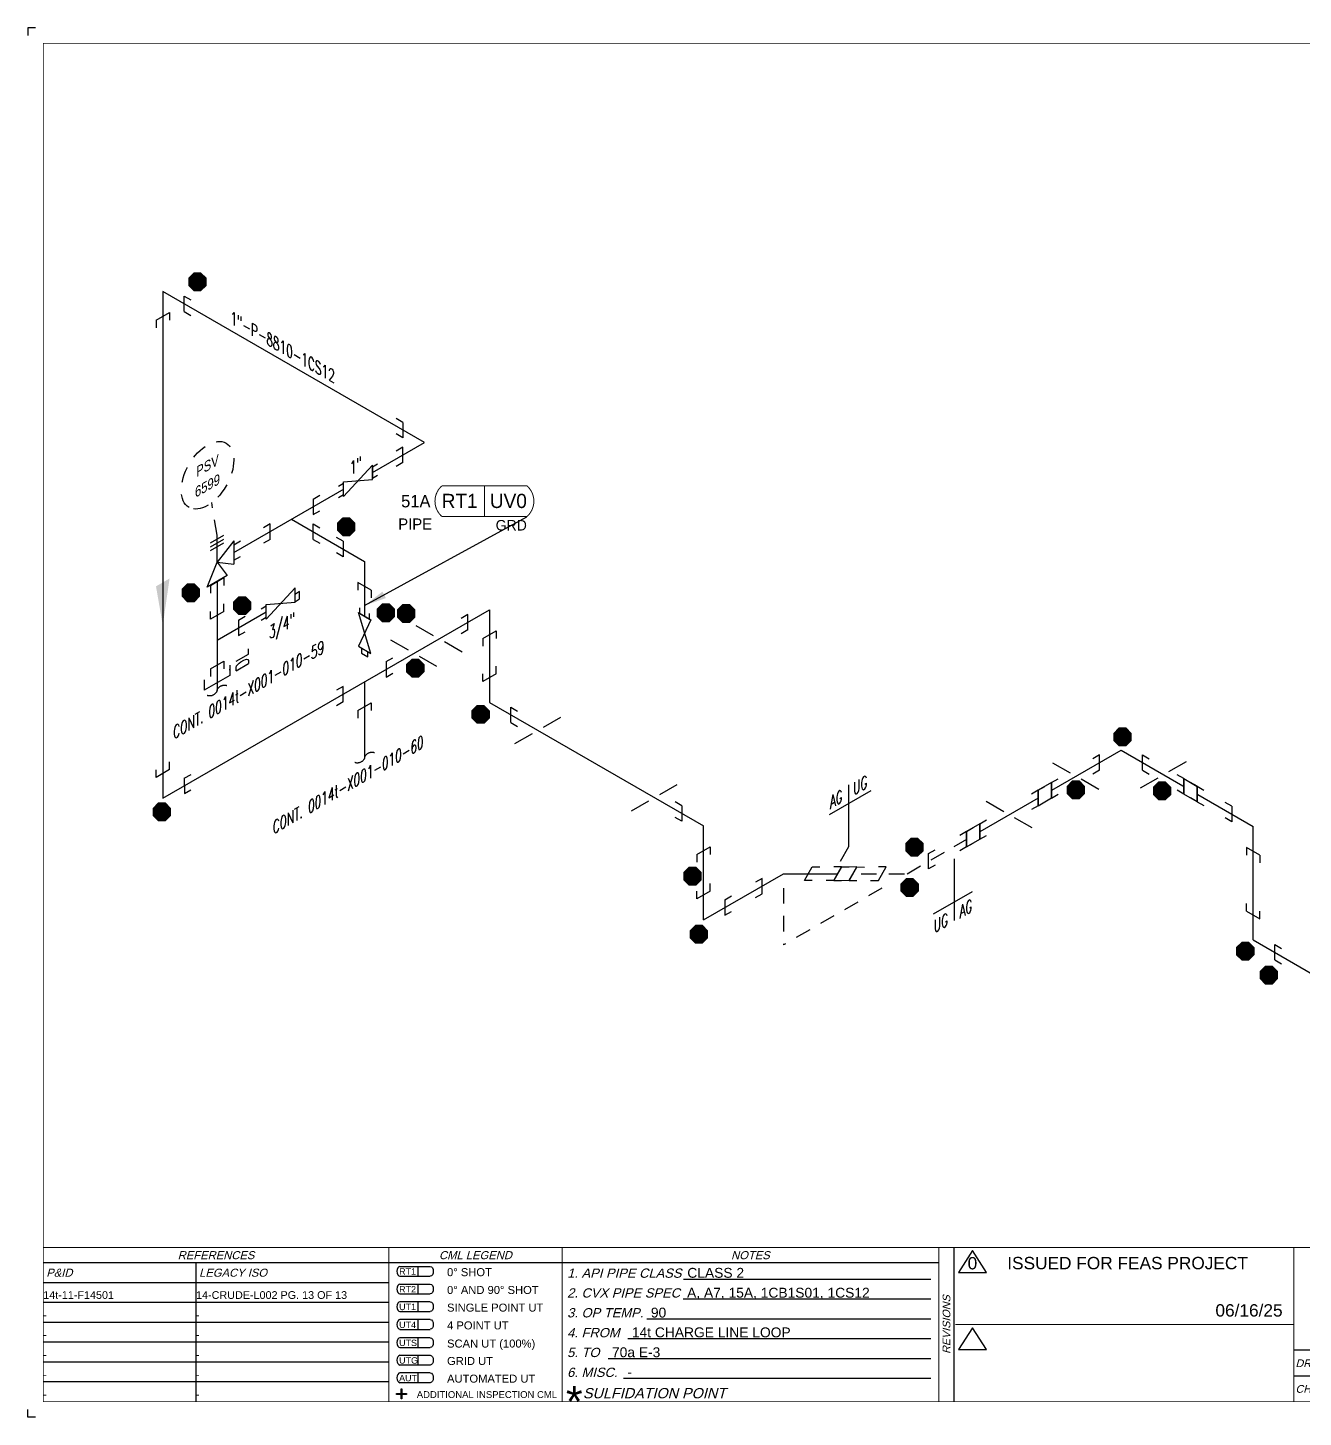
# Model space of a CAD drawing. Header units: inches. Extents: x 0.1 to 17.4, y 0.1 to 11.4.
# Drawn here: x 0.12 to 10.45, y 0.12 to 11.37 of the extents above; entities that cross this region are included whole.
import ezdxf
from ezdxf.enums import TextEntityAlignment as Align

# ---------------------------------------------------------------- set-up
doc = ezdxf.new("R2010")
doc.units = ezdxf.units.IN
doc.header["$MEASUREMENT"] = 0
doc.linetypes.add('HIDDEN2', pattern=[0.1875, 0.125, -0.0625])
for name, color, linetype in [('BORDER', 3, 'Continuous'), ('BORDERTEXT', 7, 'Continuous'), ('Continuation', 7, 'Continuous'), ('DL', 20, 'Continuous'), ('FITTINGS', 4, 'Continuous'), ('FLOW', 1, 'Continuous'), ('PART_PCML', 7, 'Continuous'), ('PART_SelectedCML_RT', 132, 'Continuous'), ('PIPE-ANNO', 150, 'HIDDEN2'), ('TEXT', 7, 'Continuous'), ('UNAS.PIPE', 251, 'Continuous')]:
    doc.layers.add(name, color=color, linetype=linetype)
doc.layers.add('PIPE', color=7, linetype='Continuous', lineweight=30)
doc.styles.add('CMLPAS', font='')
doc.styles.add('FEASStandard', font='arial.ttf')
doc.styles.add('ISO30', font='simplex.shx', dxfattribs={"width": 0.85, "oblique": 30, "height": 0.075})
doc.styles.add('PART_Standard', font='romans', dxfattribs={"width": 0.8, "height": 0.09})
doc.styles.add('Richmond', font='arial.ttf')
doc.styles.add('SIMPLEX', font='ROMANS')
doc.styles.get("Standard").update_dxf_attribs({"font": 'arial.ttf'})
doc.styles.get('CMLPAS').set_extended_font_data('Cordia New')
doc.dimstyles.new('Richmond', dxfattribs={"dimtxt": 0.18, "dimasz": 0.18, "dimexe": 0.18, "dimexo": 0.0625, "dimgap": 0.09, "dimtad": 0, "dimtih": 1, "dimtoh": 1, "dimdec": 4, "dimzin": 0, "dimdsep": 46, "dimtxsty": 'Richmond', "dimcen": 0.09, "dimadec": 0, "dimazin": 0, "dimtfac": 1, "dimtdec": 4, "dimtofl": 0, "dimtmove": 0, "dimatfit": 3, "dimfxl": 1, "dimtolj": 1, "dimtzin": 0, "dimarcsym": 0})
doc.dimstyles.get("Standard").update_dxf_attribs({"dimtxt": 0.18, "dimasz": 0.18, "dimexe": 0.18, "dimexo": 0.0625, "dimgap": 0.09, "dimtad": 0, "dimtih": 1, "dimtoh": 1, "dimdec": 4, "dimzin": 0, "dimdsep": 46, "dimtxsty": 'Standard', "dimcen": 0.09, "dimadec": 0, "dimazin": 0, "dimtfac": 1, "dimtdec": 4, "dimtofl": 0, "dimtmove": 0, "dimatfit": 3, "dimfxl": 1, "dimtolj": 1, "dimtzin": 0, "dimarcsym": 0})

# ---------------------------------------------------------------- blocks, each defined once
blk = doc.blocks.new('Border')
h = blk.add_hatch(color=256)
h.dxf.hatch_style = 1
h.paths.add_polyline_path([(3.147, 0.317), (3.11, 0.317), (3.11, 0.31), (3.147, 0.31), (3.147, 0.273), (3.154, 0.273), (3.154, 0.31), (3.191, 0.31), (3.191, 0.317), (3.154, 0.317), (3.154, 0.354), (3.147, 0.354)])
blk.add_line((5.432, 1.244), (7.435, 1.244))
for points in [[(5.43, 1.083), (7.435, 1.083)], [(5.136, 0.922), (7.435, 0.922)], [(4.982, 0.762), (7.435, 0.762)], [(4.822, 0.601), (7.435, 0.601)], [(3.147, 0.317), (3.147, 0.354), (3.154, 0.354), (3.154, 0.317)], [(4.947, 0.44), (7.435, 0.44)], [(3.147, 0.31), (3.11, 0.31), (3.11, 0.317), (3.147, 0.317)], [(3.154, 0.31), (3.154, 0.273), (3.147, 0.273), (3.147, 0.31)], [(3.154, 0.317), (3.191, 0.317), (3.191, 0.31), (3.154, 0.31)]]:
    blk.add_lwpolyline(points)
at = {"layer": 'BORDER'}
for p, q in [((7.625, 0.25), (7.625, 1.5)), ((7.5, 1.375), (0.25, 1.375)), ((1.487, 0.25), (1.487, 1.375)), ((1.487, 1.214), (0.25, 1.214)), ((3.048, 1.214), (1.487, 1.214)), ((1.487, 1.054), (0.25, 1.054)), ((3.048, 1.054), (1.487, 1.054)), ((1.487, 0.893), (0.25, 0.893)), ((3.048, 0.893), (1.487, 0.893)), ((1.487, 0.732), (0.25, 0.732)), ((3.048, 0.732), (1.487, 0.732)), ((1.487, 0.571), (0.25, 0.571)), ((3.048, 0.571), (1.487, 0.571)), ((12.25, 0.667), (10.375, 0.667)), ((12.25, 0.458), (10.375, 0.458)), ((1.487, 0.411), (0.25, 0.411)), ((3.048, 0.411), (1.487, 0.411))]:
    blk.add_line(p, q, dxfattribs=at)
at = {"layer": 'BORDER', "const_width": 0.005}
blk.add_lwpolyline([(0.25, 0.25), (17.25, 0.25), (17.25, 11.25), (0.25, 11.25)], close=True, dxfattribs=at)
at = {"layer": 'BORDER', "const_width": 0.00833}
for points in [[(17.25, 1.5), (0.25, 1.5)], [(3.048, 0.25), (3.048, 1.5)], [(4.45, 0.25), (4.45, 1.5)], [(7.5, 0.25), (7.5, 1.5)], [(10.375, 0.25), (10.375, 1.5)], [(7.634, 0.875), (10.375, 0.875)]]:
    blk.add_lwpolyline(points, dxfattribs=at)
at = {"layer": 'BORDERTEXT', "color": 7, "linetype": 'Continuous'}
for p, q in [((3.137, 1.346), (3.383, 1.346)), ((3.137, 1.267), (3.383, 1.267)), ((3.137, 1.202), (3.383, 1.202)), ((3.137, 1.123), (3.383, 1.123))]:
    blk.add_line(p, q, dxfattribs=at)
at = {"layer": 'BORDERTEXT'}
for p, q in [((3.283, 1.346), (3.283, 1.267)), ((3.283, 1.202), (3.283, 1.123)), ((3.283, 1.059), (3.283, 0.98)), ((3.283, 1.059), (3.283, 0.98)), ((3.283, 0.915), (3.283, 0.836)), ((3.283, 0.915), (3.283, 0.836)), ((3.283, 0.768), (3.283, 0.689)), ((3.283, 0.768), (3.283, 0.689)), ((3.283, 0.626), (3.283, 0.548)), ((3.283, 0.626), (3.283, 0.548)), ((3.283, 0.483), (3.283, 0.405)), ((3.283, 0.483), (3.283, 0.405))]:
    blk.add_line(p, q, dxfattribs=at)
at = {"layer": 'BORDERTEXT', "color": 7}
for p, q in [((3.383, 1.059), (3.137, 1.059)), ((3.137, 0.98), (3.383, 0.98)), ((3.383, 0.915), (3.137, 0.915)), ((3.137, 0.836), (3.383, 0.836)), ((3.383, 0.768), (3.137, 0.768)), ((3.137, 0.689), (3.383, 0.689)), ((3.383, 0.626), (3.137, 0.626)), ((3.137, 0.548), (3.383, 0.548)), ((3.383, 0.483), (3.137, 0.483)), ((3.137, 0.405), (3.383, 0.405))]:
    blk.add_line(p, q, dxfattribs=at)
at = {"layer": 'BORDERTEXT'}
for centre in [(3.137, 1.307), (3.137, 1.163), (3.137, 1.02), (3.137, 0.876), (3.137, 0.729), (3.137, 0.587), (3.137, 0.444)]:
    blk.add_ellipse(centre, major_axis=(0, -0.0394), ratio=0.624439, start_param=3.141593, end_param=6.283185, dxfattribs=at)
at = {"layer": 'BORDERTEXT', "extrusion": (0, 0, -1)}
for centre in [(3.383, 1.307), (3.383, 1.163), (3.383, 1.02), (3.383, 0.876), (3.383, 0.729), (3.383, 0.587), (3.383, 0.444)]:
    blk.add_ellipse(centre, major_axis=(0, -0.0394), ratio=0.624439, start_param=3.141593, end_param=6.283185, dxfattribs=at)
at = {"layer": 'BORDERTEXT', "style": 'FEASStandard', "oblique": 15}
for s, p in [('REFERENCES', (1.649, 1.437)), ('CML LEGEND', (3.749, 1.437)), ('NOTES', (5.975, 1.437))]:
    blk.add_text(s, height=0.065, dxfattribs=at).set_placement(p, align=Align.MIDDLE)
for s, height, p in [('P&ID', 0.065, (0.275, 1.295)), ('LEGACY ISO', 0.065, (1.512, 1.295)), ('DR. BY:', 0.0625, (10.387, 0.562)), ('CHK. BY:', 0.0625, (10.387, 0.354))]:
    blk.add_text(s, height=height, dxfattribs=at).set_placement(p, align=Align.MIDDLE_LEFT)
at = {"layer": 'BORDERTEXT', "style": 'FEASStandard'}
for s, height, p in [('RT1', 0.0518, (3.131, 1.279)), ('0%%D SHOT', 0.0648, (3.519, 1.267)), ('RT2', 0.0518, (3.131, 1.135)), ('0%%D AND 90%%D SHOT', 0.0648, (3.519, 1.123)), ('UT1', 0.0518, (3.131, 0.992)), ('SINGLE POINT UT', 0.0648, (3.519, 0.98)), ('4 POINT UT', 0.0648, (3.519, 0.836)), ('UT4', 0.0518, (3.131, 0.847)), ('UTS', 0.0518, (3.131, 0.701)), ('SCAN UT (100%%%)', 0.0648, (3.519, 0.689)), ('UTG', 0.0518, (3.131, 0.559)), ('GRID UT', 0.0648, (3.519, 0.548)), ('AUT', 0.0518, (3.131, 0.416)), ('AUTOMATED UT', 0.0648, (3.519, 0.405)), ('ADDITIONAL INSPECTION CML', 0.055, (3.274, 0.281))]:
    blk.add_text(s, height=height, dxfattribs=at).set_placement(p)
at = {"layer": 'BORDERTEXT', "style": 'FEASStandard', "oblique": 15}
for s, height, p in [('1. API PIPE CLASS', 0.075, (4.491, 1.254)), ('2. CVX PIPE SPEC', 0.075, (4.491, 1.094)), ('3. OP TEMP.', 0.075, (4.491, 0.933)), ('4. FROM ', 0.075, (4.491, 0.772)), ('5. TO ', 0.075, (4.491, 0.612)), ('6. MISC. ', 0.075, (4.491, 0.451)), ('SULFIDATION POINT', 0.08333, (4.619, 0.278))]:
    blk.add_text(s, height=height, dxfattribs=at).set_placement(p)
blk.add_text('REVISIONS', height=0.0625, rotation=90, dxfattribs=at).set_placement((7.562, 0.875), align=Align.MIDDLE)
at = {"layer": 'BORDERTEXT', "insert": (4.481, 0.378), "char_height": 0.25, "attachment_point": 1, "style": 'FEASStandard'}
blk.add_mtext('*', dxfattribs=at)
blk = doc.blocks.new('BORDER TEXT')
at = {"layer": 'BORDERTEXT'}
for tag, p, height, style in [('API_PIPE_CLASS', (5.464, 1.254), 0.08, 'Richmond'), ('MATERIAL1', (12.263, 1.211), 0.08, 'Richmond'), ('P&ID_#1', (0.25, 1.083), 0.0625, 'FEASStandard'), ('LINE_#1', (1.487, 1.083), 0.0625, 'FEASStandard'), ('CVX_PIPE_SPEC', (5.462, 1.093), 0.08, 'Richmond'), ('OP_TEMP', (5.169, 0.932), 0.08, 'Richmond'), ('MATERIAL2', (12.263, 1.04), 0.08, 'Richmond'), ('P&ID_#2', (0.25, 0.922), 0.0625, 'FEASStandard'), ('LINE_#2', (1.487, 0.922), 0.0625, 'FEASStandard'), ('MATERIAL3', (12.263, 0.868), 0.08, 'Richmond'), ('P&ID_#3', (0.25, 0.762), 0.0625, 'FEASStandard'), ('LINE_#3', (1.487, 0.762), 0.0625, 'FEASStandard'), ('FROM', (5.015, 0.772), 0.08, 'Richmond'), ('TO', (4.854, 0.611), 0.08, 'Richmond'), ('MATERIAL4', (12.263, 0.696), 0.08, 'Richmond'), ('P&ID_#4', (0.25, 0.601), 0.0625, 'FEASStandard'), ('LINE_#4', (1.487, 0.601), 0.0625, 'FEASStandard'), ('MATERIAL5', (12.263, 0.525), 0.08, 'Richmond'), ('P&ID_#5', (0.25, 0.44), 0.0625, 'FEASStandard'), ('LINE_#5', (1.487, 0.44), 0.0625, 'FEASStandard'), ('MISC', (4.979, 0.451), 0.08, 'Richmond'), ('INSULATION', (12.928, 0.414), 0.0625, 'FEASStandard'), ('P&ID_#6', (0.25, 0.28), 0.0625, 'FEASStandard'), ('LINE_#6', (1.487, 0.28), 0.0625, 'FEASStandard'), ('PWHT', (12.928, 0.281), 0.0625, 'FEASStandard')]:
    blk.add_attdef(tag, p, '', height=height, dxfattribs=dict(at, style=style))
at = {"layer": 'BORDERTEXT', "style": 'FEASStandard'}
for tag, p in [('DR.BY', (11.075, 0.562)), ('DR.BY_DATE', (11.95, 0.562)), ('CHK_BY', (11.075, 0.354)), ('CHK._BY_DATE', (11.95, 0.354))]:
    blk.add_attdef(tag, text='', height=0.1, dxfattribs=at).set_placement(p, align=Align.MIDDLE_CENTER)
at = {"layer": 'BORDERTEXT', "style": 'PART_Standard', "width": 0.8}
for tag, p in [('PLANT_NUMBER', (13.938, 0.384)), ('SYSTEM_NUMBER', (14.812, 0.384)), ('CIRCUIT_NUMBER', (15.688, 0.384)), ('SHEET_NUMBER', (16.5, 0.384)), ('REVISION', (17.062, 0.384))]:
    blk.add_attdef(tag, text='', height=0.15, dxfattribs=at).set_placement(p, align=Align.MIDDLE_CENTER)
blk = doc.blocks.new('*U93')
at = {"layer": 'FITTINGS', "linetype": 'ByBlock', "lineweight": -2}
for p, q in [((0.174, 0.163), (0.228, 0.194)), ((0.174, 0.038), (0.174, 0.163)), ((-0.232, -0.054), (-0.17, 0.054)), ((-0.17, 0.054), (-0.232, 0.054)), ((0.228, 0.069), (0.174, 0.038)), ((-0.295, -0.054), (-0.232, -0.054))]:
    blk.add_line(p, q, dxfattribs=at)
blk = doc.blocks.new('Socket_30')
at = {"color": 0, "linetype": 'ByBlock', "lineweight": -2}
for p, q in [((0, 0.0313), (0.0271, 0.0469)), ((0, 0.0313), (0, -0.0313)), ((0, -0.0313), (0.0271, -0.0156))]:
    blk.add_line(p, q, dxfattribs=at)
blk = doc.blocks.new('2_COUPLING_SOCKET_PIPE_30')
at = {"color": 0, "linetype": 'ByBlock', "lineweight": -2}
blk.add_wipeout([(-0.054, 0.031), (-0.054, -0.094), (0.054, -0.031), (0.054, 0.094)], dxfattribs=at)
for p, q in [((0.054, 0.094), (-0.054, 0.031)), ((-0.054, 0.031), (-0.054, -0.094)), ((0.054, -0.031), (0.054, 0.094)), ((-0.054, -0.094), (0.054, -0.031))]:
    blk.add_line(p, q, dxfattribs=at)
at = {"color": 0, "linetype": 'ByBlock', "lineweight": -2, "zscale": 2}
for p, xscale, yscale in [((0.054, 0.031), 2, 2), ((-0.054, -0.031), -2, -2), ((-0.054, -0.031), 2, 2)]:
    blk.add_blockref('Socket_30', p, dxfattribs=dict(at, xscale=xscale, yscale=yscale))
blk = doc.blocks.new('4_SUPPORT_I-BEAM_30')
at = {"color": 0, "linetype": 'ByBlock', "lineweight": -2}
for p, q in [((-0.044, 0.025), (-0.186, 0.107)), ((0.186, -0.107), (0.044, -0.025))]:
    blk.add_line(p, q, dxfattribs=at)
blk = doc.blocks.new('*U101')
at = {"layer": 'PIPE-ANNO', "linetype": 'Continuous'}
for p, q in [((0, 0.1), (0, 0.6)), ((-0.158, 0.359), (0.18, 0.554))]:
    blk.add_line(p, q, dxfattribs=at)
at = {"layer": 'TEXT', "style": 'PART_Standard', "oblique": 30, "width": 0.8}
blk.add_attdef('SPEC_1_30/30', (-0.155, 0.403), '', height=0.09, rotation=30, dxfattribs=at)
blk.add_attdef('SPEC_2_30/30', text='', height=0.09, rotation=30, dxfattribs=at).set_placement((0.15, 0.579), align=Align.RIGHT)
blk = doc.blocks.new('1_BREAK-PIPE_PIPE_00')
at = {"color": 0, "linetype": 'ByBlock', "lineweight": -2}
for centre, major_axis in [((0.03, -0.092), (0, 0.101)), ((-0.03, 0.092), (0, -0.101))]:
    blk.add_ellipse(centre, major_axis=major_axis, ratio=0.711978, start_param=0.427466, end_param=3.141593, dxfattribs=at)
blk = doc.blocks.new('1_Tilde_30')
at = {"layer": 'PIPE-ANNO', "xscale": -0.5000000000000001, "yscale": 0.5000000000000001, "zscale": 0.5000000000000001, "rotation": 114.4010914305396}
blk.add_blockref('1_BREAK-PIPE_PIPE_00', (0, 0), dxfattribs=at)
blk = doc.blocks.new('2_ELBOW_SOCKET_330')
at = {"color": 0, "linetype": 'ByBlock', "lineweight": -2}
for p, q in [((0.174, -0.163), (0.174, -0.038)), ((0.174, -0.038), (0.228, -0.069)), ((0.054, -0.232), (-0.054, -0.17)), ((-0.054, -0.17), (-0.054, -0.232)), ((0.174, -0.163), (0.228, -0.194)), ((0.054, -0.232), (0.054, -0.295))]:
    blk.add_line(p, q, dxfattribs=at)
blk = doc.blocks.new('2_SOCKET_SINGLE_30')
at = {"color": 0, "linetype": 'ByBlock', "lineweight": -2}
for p, q in [((0, 0.063), (0.054, 0.094)), ((0, 0.063), (0, -0.063)), ((0, -0.063), (0.054, -0.031))]:
    blk.add_line(p, q, dxfattribs=at)
blk = doc.blocks.new('*U81')
blk.add_wipeout([(-0.051, -0.107), (0.051, -0.166), (0, 0), (0.051, 0.107), (-0.051, 0.166), (0, 0)]).dxf.layer = 'FITTINGS'
at = {"layer": 'FITTINGS'}
blk.add_lwpolyline([(-0.051, -0.107), (0.051, 0.107), (-0.051, 0.166), (0.051, -0.166)], close=True, dxfattribs=at)
at = {"layer": 'FITTINGS', "xscale": 0.7320126629850954, "yscale": 0.7320126629850954, "zscale": 0.7320126629850954, "rotation": 239.9999999999999}
blk.add_blockref('2_SOCKET_SINGLE_30', (0, -0.136), dxfattribs=at)
blk = doc.blocks.new('1_Text_30')
at = {"layer": 'TEXT', "style": 'PART_Standard', "oblique": 30, "width": 0.8}
blk.add_attdef('TEXT', (0, 0), '', height=0.09, rotation=30, dxfattribs=at)
blk = doc.blocks.new('3_VALVE_THREAD_PSV_30')
at = {"color": 0, "linetype": 'ByBlock', "lineweight": -2}
blk.add_wipeout([(-0.081, -0.203), (0, 0), (0.135, 0.172), (0.135, -0.016), (0, 0), (0.081, -0.109)], dxfattribs=at)
for p, q in [((-0.054, 0.156), (0.054, 0.219)), ((-0.054, 0.125), (0.054, 0.187)), ((-0.054, 0.094), (0.054, 0.156)), ((0, 0), (0, 0.219)), ((0.135, 0.172), (0, 0)), ((0.135, 0.172), (0.135, -0.016)), ((-0.081, -0.203), (0, 0)), ((0, 0), (0.135, -0.016)), ((0, 0), (0.081, -0.109)), ((0.081, -0.109), (-0.081, -0.203))]:
    blk.add_line(p, q, dxfattribs=at)
blk = doc.blocks.new('1_ID-BUBBLE_INSTRUMENT_30')
at = {"color": 0, "linetype": 'ByBlock', "lineweight": -2}
blk.add_ellipse((0, 0), major_axis=(-0.15, -0.26), ratio=0.57735, dxfattribs=at)
at = {"color": 0, "linetype": 'ByBlock', "lineweight": -2, "oblique": 30}
for tag, p in [('INST.TYPE', (-0.019, 0.067)), ('NUM', (-0.019, -0.094))]:
    blk.add_attdef(tag, text='', height=0.075, rotation=30, dxfattribs=at).set_placement(p, align=Align.MIDDLE_CENTER)
blk = doc.blocks.new('*U86')
blk.add_wipeout([(-0.051, -0.107), (0.051, -0.166), (0, 0), (0.051, 0.107), (-0.051, 0.166), (0, 0)]).dxf.layer = 'FITTINGS'
at = {"layer": 'FITTINGS'}
blk.add_lwpolyline([(-0.051, -0.107), (0.051, 0.107), (-0.051, 0.166), (0.051, -0.166)], close=True, dxfattribs=at)
at = {"layer": 'FITTINGS', "xscale": 0.7320126629850954, "yscale": 0.7320126629850954, "zscale": 0.7320126629850954}
for p, rotation in [((0, 0.136), 59.99999999999999), ((0, -0.136), 239.9999999999999)]:
    blk.add_blockref('2_SOCKET_SINGLE_30', p, dxfattribs=dict(at, rotation=rotation))
blk = doc.blocks.new('1_Text_330')
at = {"layer": 'TEXT', "style": 'PART_Standard', "oblique": 330, "width": 0.8}
blk.add_attdef('3/4"', (0, 0), '', height=0.09, rotation=330, dxfattribs=at)
blk = doc.blocks.new('DL_Vert_330')
at = {"layer": 'DL', "style": 'ISO30', "oblique": 330, "width": 0.85}
blk.add_text('DL', height=0.1, rotation=90, dxfattribs=at).set_placement((0, 0))
blk = doc.blocks.new('1_ARROW_FLOW_30')
at = {"color": 0, "linetype": 'ByBlock'}
blk.add_solid([(-0.15, -0.15), (0.15, 0.087), (-0.15, -0.023)], dxfattribs=at)
blk = doc.blocks.new('1_Cont_30')
at = {"layer": 'Continuation', "style": 'PART_Standard', "oblique": 30, "width": 0.8}
blk.add_attdef('CONT', (0, 0), '', height=0.09, rotation=30, dxfattribs=at)
blk = doc.blocks.new('PART_PCML')
blk.add_hatch(color=0).paths.add_polyline_path([(-0.07, -0.029), (-0.029, -0.07), (0.029, -0.07), (0.07, -0.029), (0.07, 0.029), (0.029, 0.07), (-0.029, 0.07), (-0.07, 0.029)])
at = {"color": 7, "const_width": 0.009}
blk.add_lwpolyline([(-0.07, 0.029), (-0.029, 0.07), (0.029, 0.07), (0.07, 0.029), (0.07, -0.029), (0.029, -0.07), (-0.029, -0.07), (-0.07, -0.029), (-0.07, 0.029), (-0.029, 0.07)], dxfattribs=at)
at = {"color": 18, "true_color": 0x000000}
blk.add_lwpolyline([(-0.029, 0.07), (-0.07, 0.029), (-0.07, -0.029), (-0.029, -0.07), (0.029, -0.07), (0.07, -0.029), (0.07, 0.029), (0.029, 0.07)], close=True, dxfattribs=at)
at = {"color": 7, "true_color": 0xffffff, "style": 'SIMPLEX', "width": 0.8, "flags": 1}
for tag, p in [('CIRCUIT', (-0.094, 0.089)), ('DM', (-0.053, -0.133)), ('TYPE', (-0.075, -0.204))]:
    blk.add_attdef(tag, p, '', height=0.0586, dxfattribs=at)
at = {"color": 7, "true_color": 0xffffff, "style": 'SIMPLEX', "width": 0.8}
blk.add_attdef('DMDISP', text='', height=0.0586, dxfattribs=at).set_placement((0, 0), align=Align.MIDDLE_CENTER)
blk = doc.blocks.new('CMLPAS')
at = {"const_width": 0.008}
blk.add_lwpolyline([(0.063, 0.125, 0.454441), (0.063, -0.125), (0.75, -0.125, 0.454441), (0.75, 0.125)], format="xyb", close=True, dxfattribs=at)
blk.add_lwpolyline([(0.406, -0.125), (0.406, 0.125)], dxfattribs=at)
at = {"style": 'CMLPAS', "flags": 1}
for tag, p in [('STATE', (0.75, 0.623)), ('DL', (0.75, 0.482)), ('CIRCUIT', (0.75, 0.341)), ('SUBSINTERVAL(MONTHS)', (-0.025, -0.335)), ('OLD_ID', (0.75, -0.337)), ('OLD_NDE', (0.75, -0.478)), ('OLD_ENTY', (0.741, -0.636)), ('SIZE', (0.747, -0.761)), ('SPEC', (0.747, -0.902)), ('JUSTIFY', (0.747, -1.043)), ('COMMENTS', (0.747, -1.185)), ('OLD_ASSET', (0.75, -1.326)), ('SCHED', (0.737, -1.469)), ('NOM_THICK', (0.752, -1.61)), ('CORR_ALLOW', (0.763, -1.745)), ('TML_STATUS', (0.772, -1.878)), ('FLOW_ORDER', (0.778, -2.13))]:
    blk.add_attdef(tag, text='', height=0.1, dxfattribs=at).set_placement(p, align=Align.MIDDLE_RIGHT)
at = {"style": 'CMLPAS'}
for tag, height, p in [('CHILD', 0.25, (0.75, 0.269)), ('###', 0.115, (0.75, 0.002)), ('ACCESS', 0.085, (0.75, -0.195))]:
    blk.add_attdef(tag, text='', height=height, dxfattribs=at).set_placement(p, align=Align.MIDDLE_RIGHT)
at = {"color": 152, "style": 'CMLPAS'}
for tag, height, p in [('SPECIAL', 0.085, (0.405, 0.19)), ('DM-TYPE', 0.1, (-0.03, 0)), ('COMP', 0.09, (-0.017, -0.185))]:
    blk.add_attdef(tag, text='', height=height, dxfattribs=at).set_placement(p, align=Align.MIDDLE_RIGHT)
at = {"style": 'CMLPAS'}
blk.add_attdef('NDE', text='', height=0.115, dxfattribs=at).set_placement((0.206, 0.002), align=Align.MIDDLE_CENTER)
blk = doc.blocks.new('*U85')
at = {"color": 20, "linetype": 'ByBlock', "ltscale": 0.7}
blk.add_line((0.122, 0.103), (0.003, -0.103), dxfattribs=at)
for points in [[(0.204, 0.103), (0.122, 0.103)], [(0.086, -0.103), (0.003, -0.103)]]:
    blk.add_leader(points, dimstyle='Richmond', override={"dimasz": 0.04, "dimgap": 0.09, "dimtad": 0}, dxfattribs=at)

msp = doc.modelspace()

# ---------------------------------------------------------------- linework, layer by layer
for p, q in [((0.125, 11.375), (0.125, 11.312)), ((0.187, 11.375), (0.125, 11.375)), ((0.125, 0.125), (0.125, 0.187)), ((0.187, 0.125), (0.125, 0.125))]:
    msp.add_line(p, q)
at = {"layer": 'BORDERTEXT'}
for points in [[(7.772, 1.474), (7.659, 1.298), (7.885, 1.298)], [(7.772, 0.849), (7.659, 0.673), (7.885, 0.673)]]:
    msp.add_lwpolyline(points, close=True, dxfattribs=at)
at = {"layer": 'FITTINGS', "linetype": 'ByBlock', "lineweight": -2}
for p, q in [((1.392, 9.077), (1.392, 9.202)), ((1.392, 9.202), (1.446, 9.171)), ((1.164, 9.008), (1.272, 9.07)), ((1.164, 9.008), (1.164, 8.945)), ((1.272, 9.07), (1.272, 9.008)), ((1.392, 9.077), (1.446, 9.046)), ((3.162, 8.18), (3.108, 8.212)), ((3.162, 8.18), (3.162, 8.055)), ((3.162, 8.055), (3.108, 8.087)), ((3.162, 7.979), (3.108, 7.948)), ((3.162, 7.854), (3.162, 7.979)), ((3.162, 7.854), (3.108, 7.823)), ((2.434, 7.559), (2.488, 7.59)), ((2.434, 7.559), (2.434, 7.434)), ((2.434, 7.434), (2.488, 7.465)), ((2.086, 7.358), (2.032, 7.327)), ((2.086, 7.233), (2.086, 7.358)), ((2.434, 7.233), (2.434, 7.358)), ((2.434, 7.358), (2.488, 7.327)), ((1.792, 7.189), (1.847, 7.22)), ((2.086, 7.233), (2.032, 7.202)), ((2.434, 7.233), (2.488, 7.202)), ((2.678, 7.217), (2.624, 7.248)), ((2.678, 7.217), (2.678, 7.092)), ((1.792, 7.189), (1.792, 7.064)), ((1.792, 7.064), (1.847, 7.095)), ((2.678, 7.092), (2.624, 7.123)), ((1.603, 6.86), (1.711, 6.923)), ((1.711, 6.923), (1.711, 6.86)), ((2.906, 6.822), (2.798, 6.884)), ((2.798, 6.884), (2.798, 6.822)), ((1.603, 6.86), (1.603, 6.798)), ((2.906, 6.822), (2.906, 6.759)), ((1.711, 6.648), (1.603, 6.586)), ((1.603, 6.586), (1.603, 6.648)), ((1.711, 6.648), (1.711, 6.711)), ((1.831, 6.579), (1.885, 6.61)), ((1.831, 6.579), (1.831, 6.454)), ((3.688, 6.625), (3.634, 6.593)), ((3.688, 6.5), (3.688, 6.625)), ((1.831, 6.454), (1.885, 6.485)), ((3.688, 6.5), (3.634, 6.468)), ((3.808, 6.43), (3.916, 6.493)), ((3.808, 6.43), (3.808, 6.368)), ((3.916, 6.493), (3.916, 6.43)), ((1.603, 6.184), (1.711, 6.247)), ((1.711, 6.247), (1.711, 6.184)), ((3.026, 6.243), (3.08, 6.274)), ((3.026, 6.243), (3.026, 6.118)), ((3.916, 6.145), (3.916, 6.207)), ((1.603, 6.184), (1.603, 6.122)), ((3.026, 6.118), (3.08, 6.149)), ((3.916, 6.145), (3.808, 6.082)), ((3.808, 6.082), (3.808, 6.145)), ((2.678, 6.042), (2.624, 6.011)), ((2.678, 5.917), (2.678, 6.042)), ((2.678, 5.917), (2.624, 5.886)), ((2.798, 5.848), (2.906, 5.91)), ((2.906, 5.91), (2.906, 5.848)), ((4.036, 5.75), (4.036, 5.875)), ((4.036, 5.875), (4.09, 5.843)), ((2.798, 5.848), (2.798, 5.785)), ((4.036, 5.75), (4.09, 5.718)), ((8.801, 5.488), (8.747, 5.457)), ((8.801, 5.363), (8.801, 5.488)), ((9.149, 5.363), (9.149, 5.488)), ((9.149, 5.488), (9.203, 5.457)), ((8.801, 5.363), (8.747, 5.332)), ((9.149, 5.363), (9.203, 5.332)), ((5.42, 5.076), (5.366, 5.107)), ((5.42, 5.076), (5.42, 4.951)), ((9.871, 5.072), (9.817, 5.103)), ((9.871, 5.072), (9.871, 4.947)), ((5.42, 4.951), (5.366, 4.982)), ((9.871, 4.947), (9.817, 4.978)), ((5.54, 4.68), (5.648, 4.743)), ((5.648, 4.743), (5.648, 4.68)), ((10.099, 4.677), (9.991, 4.739)), ((9.991, 4.739), (9.991, 4.677)), ((5.54, 4.68), (5.54, 4.618)), ((10.099, 4.677), (10.099, 4.614)), ((6.413, 4.472), (6.475, 4.581)), ((6.475, 4.581), (6.538, 4.581)), ((5.648, 4.384), (5.648, 4.446)), ((6.069, 4.488), (6.015, 4.457)), ((6.069, 4.363), (6.069, 4.488)), ((6.475, 4.472), (6.413, 4.472)), ((5.648, 4.384), (5.54, 4.321)), ((5.54, 4.321), (5.54, 4.384)), ((5.768, 4.314), (5.822, 4.346)), ((5.768, 4.314), (5.768, 4.189)), ((6.015, 4.332), (6.069, 4.363)), ((9.991, 4.222), (9.991, 4.284)), ((5.768, 4.189), (5.822, 4.221)), ((9.991, 4.222), (10.099, 4.159)), ((10.099, 4.159), (10.099, 4.222)), ((10.219, 3.827), (10.219, 3.952)), ((10.219, 3.952), (10.273, 3.921)), ((10.219, 3.827), (10.273, 3.796))]:
    msp.add_line(p, q, dxfattribs=at)
at = {"layer": 'PIPE'}
for p, q in [((3.336, 8.017), (1.218, 9.24)), ((1.218, 9.24), (1.218, 5.136)), ((1.792, 7.126), (3.336, 8.017)), ((2.26, 7.396), (2.852, 7.054)), ((1.657, 7.048), (1.657, 6.009)), ((2.852, 7.054), (2.852, 6.61)), ((1.218, 5.136), (3.862, 6.663)), ((1.657, 6.416), (2.054, 6.646)), ((3.862, 6.663), (3.862, 5.913)), ((2.852, 6.08), (2.852, 5.879)), ((3.862, 5.913), (5.594, 4.913)), ((7.623, 4.746), (8.975, 5.526)), ((8.975, 5.526), (10.045, 4.909)), ((5.594, 4.151), (5.594, 4.913)), ((10.045, 3.99), (10.045, 4.909)), ((5.594, 4.151), (6.243, 4.526)), ((6.243, 4.526), (6.646, 4.526)), ((10.045, 3.99), (11.379, 3.219))]:
    msp.add_line(p, q, dxfattribs=at)
at = {"layer": 'PIPE', "linetype": 'HIDDEN2'}
for p, q in [((7.243, 4.526), (7.623, 4.746)), ((6.646, 4.526), (7.243, 4.526))]:
    msp.add_line(p, q, dxfattribs=at)
at = {"layer": 'PIPE-ANNO', "linetype": 'Continuous'}
for p, q in [((7.623, 4.646), (7.623, 4.146)), ((7.457, 4.2), (7.773, 4.382))]:
    msp.add_line(p, q, dxfattribs=at)
at = {"layer": 'PIPE-ANNO'}
msp.add_line((6.243, 4.409), (6.243, 3.949), dxfattribs=at)
at = {"layer": 'UNAS.PIPE'}
msp.add_line((2.852, 5.879), (2.852, 5.466), dxfattribs=at)

# ---------------------------------------------------------------- block references
for p, values in [((1.303, 5.612), {'CONT': 'CONT. 0014t-X001-010-59'}), ((2.108, 4.843), {'CONT': 'CONT. 0014t-X001-010-60'})]:
    msp.add_blockref('1_Cont_30', p).add_auto_attribs(values)
at = {"xscale": -1, "rotation": 270}
msp.add_blockref('*U85', (1.657, 6.009), dxfattribs=at)
at = {"rotation": 180}
msp.add_blockref('1_Tilde_30', (1.657, 6.009), dxfattribs=at)
msp.add_blockref('1_Tilde_30', (2.852, 5.466))
at = {"layer": 'BORDER'}
msp.add_blockref('Border', (0, 0), dxfattribs=at)
at = {"layer": 'BORDERTEXT'}
ref = msp.add_blockref('BORDER TEXT', (0, 0), dxfattribs=at)
ref.add_attrib('MISC', '-', (4.979, 0.451), dxfattribs={"height": 0.08, "style": 'Richmond'})
ref.add_attrib('TO', '70a E-3', (4.854, 0.611), dxfattribs={"height": 0.08, "style": 'Richmond'})
ref.add_attrib('FROM', '14t CHARGE LINE LOOP', (5.015, 0.772), dxfattribs={"height": 0.08, "style": 'Richmond'})
ref.add_attrib('OP_TEMP', '90', (5.169, 0.932), dxfattribs={"height": 0.08, "style": 'Richmond'})
ref.add_attrib('CVX_PIPE_SPEC', 'A, A7, 15A, 1CB1S01, 1CS12', (5.462, 1.093), dxfattribs={"height": 0.08, "style": 'Richmond'})
ref.add_attrib('API_PIPE_CLASS', 'CLASS 2', (5.464, 1.254), dxfattribs={"height": 0.08, "style": 'Richmond'})
ref.add_attrib('LINE_#6', '-', (1.487, 0.28), dxfattribs={"height": 0.0625, "style": 'FEASStandard'})
ref.add_attrib('LINE_#5', '-', (1.487, 0.44), dxfattribs={"height": 0.0625, "style": 'FEASStandard'})
ref.add_attrib('LINE_#4', '-', (1.487, 0.601), dxfattribs={"height": 0.0625, "style": 'FEASStandard'})
ref.add_attrib('LINE_#3', '-', (1.487, 0.762), dxfattribs={"height": 0.0625, "style": 'FEASStandard'})
ref.add_attrib('LINE_#2', '-', (1.487, 0.922), dxfattribs={"height": 0.0625, "style": 'FEASStandard'})
ref.add_attrib('LINE_#1', '14-CRUDE-L002 PG. 13 OF 13', (1.487, 1.083), dxfattribs={"height": 0.0625, "style": 'FEASStandard'})
ref.add_attrib('P&ID_#6', '-', (0.25, 0.28), dxfattribs={"height": 0.0625, "style": 'FEASStandard'})
ref.add_attrib('P&ID_#5', '-', (0.25, 0.44), dxfattribs={"height": 0.0625, "style": 'FEASStandard'})
ref.add_attrib('P&ID_#4', '-', (0.25, 0.601), dxfattribs={"height": 0.0625, "style": 'FEASStandard'})
ref.add_attrib('P&ID_#3', '-', (0.25, 0.762), dxfattribs={"height": 0.0625, "style": 'FEASStandard'})
ref.add_attrib('P&ID_#2', '-', (0.25, 0.922), dxfattribs={"height": 0.0625, "style": 'FEASStandard'})
ref.add_attrib('P&ID_#1', '14t-11-F14501', (0.25, 1.083), dxfattribs={"height": 0.0625, "style": 'FEASStandard'})
at = {"layer": 'DL'}
msp.add_blockref('DL_Vert_330', (1.911, 6.212), dxfattribs=at)
at = {"layer": 'FITTINGS'}
for name, p in [('4_SUPPORT_I-BEAM_30', (3.454, 6.427)), ('4_SUPPORT_I-BEAM_30', (3.251, 6.31)), ('4_SUPPORT_I-BEAM_30', (8.609, 5.315)), ('4_SUPPORT_I-BEAM_30', (8.069, 5.003)), ('*U93', (7.243, 4.526))]:
    msp.add_blockref(name, p, dxfattribs=at)
at = {"layer": 'FITTINGS', "xscale": -1}
for p in [(4.255, 5.686), (5.197, 5.142)]:
    msp.add_blockref('4_SUPPORT_I-BEAM_30', p, dxfattribs=at)
at = {"layer": 'FITTINGS', "rotation": 120}
msp.add_blockref('2_ELBOW_SOCKET_330', (1.218, 5.136), dxfattribs=at)
at = {"layer": 'FLOW', "yscale": -1, "rotation": 299.9999999999999}
msp.add_blockref('1_ARROW_FLOW_30', (1.218, 6.711), dxfattribs=at)
at = {"layer": 'PART_PCML', "color": 13}
for p in [(1.498, 9.318), (2.703, 7.335), (3.262, 6.19), (3.791, 5.816), (8.987, 5.633), (8.609, 5.204), (1.21, 5.026), (7.302, 4.74), (5.506, 4.506), (7.264, 4.415), (5.558, 4.035), (9.981, 3.898)]:
    msp.add_blockref('PART_PCML', p, dxfattribs=at).add_auto_attribs({'DMDISP': '85A'})
at = {"layer": 'PART_PCML', "color": 96}
for p, values in [((3.188, 6.632), {'DMDISP': '51A'}), ((10.171, 3.705), {'DMDISP': '51B'})]:
    msp.add_blockref('PART_PCML', p, dxfattribs=at).add_auto_attribs(values)
at = {"layer": 'PART_SelectedCML_RT'}
msp.add_blockref('CMLPAS', (3.415, 7.542), dxfattribs=at).add_auto_attribs({'###': 'UV0', 'NDE': 'RT1', 'DM-TYPE': '51A', 'COMP': 'PIPE', 'ACCESS': 'GRD'})
at = {"layer": 'PIPE-ANNO'}
msp.add_blockref('1_ID-BUBBLE_INSTRUMENT_30', (1.58, 7.752), dxfattribs=at).add_auto_attribs({'INST.TYPE': 'PSV', 'NUM': '6599'})
at = {"layer": 'TEXT'}
msp.add_blockref('1_Text_330', (1.765, 8.982), dxfattribs=at).add_auto_attribs({'3/4"': '1"-P-8810-1CS12'})

# ---------------------------------------------------------------- texts
at = {"layer": 'BORDERTEXT', "style": 'FEASStandard'}
msp.add_text('ISSUED FOR FEAS PROJECT', height=0.1, dxfattribs=at).set_placement((9.028, 1.373), align=Align.MIDDLE_CENTER)
for tag, text, p in [('0', '', (7.772, 1.372)), ('06/16/25', '-', (10.011, 0.99))]:
    msp.add_attdef(tag, text=text, height=0.1, dxfattribs=at).set_placement(p, align=Align.MIDDLE_CENTER)
at = {"layer": 'TEXT', "style": 'PART_Standard', "oblique": 30, "width": 0.8}
msp.add_text('AG', height=0.09, rotation=30, dxfattribs=at).set_placement((7.771, 4.222), align=Align.RIGHT)
msp.add_text('UG', height=0.09, rotation=30, dxfattribs=at).set_placement((7.46, 4.043))

# ---------------------------------------------------------------- next in the draw order: block references
at = {"layer": 'FITTINGS'}
for name, p, rotation in [('*U86', (2.798, 7.707), 300.0000000000001), ('*U81', (2.172, 6.714), 300.0000000000001), ('*U81', (2.852, 6.474), 180), ('2_COUPLING_SOCKET_PIPE_30', (6.743, 4.526), 329.9999999999999)]:
    msp.add_blockref(name, p, dxfattribs=dict(at, rotation=rotation))
for name, p in [('3_VALVE_THREAD_PSV_30', (1.657, 7.048)), ('2_COUPLING_SOCKET_PIPE_30', (8.358, 5.17)), ('2_COUPLING_SOCKET_PIPE_30', (7.779, 4.836))]:
    msp.add_blockref(name, p, dxfattribs=at)
at = {"layer": 'FITTINGS', "xscale": -1}
msp.add_blockref('2_COUPLING_SOCKET_PIPE_30', (9.538, 5.202), dxfattribs=at)

# ---------------------------------------------------------------- next in the draw order: linework, layer by layer
at = {"layer": 'FITTINGS', "linetype": 'ByBlock'}
for p, q in [((2.325, 6.81), (2.291, 6.79)), ((2.291, 6.731), (2.325, 6.751)), ((2.325, 6.751), (2.325, 6.81)), ((2.827, 6.352), (2.827, 6.312)), ((2.827, 6.312), (2.878, 6.283)), ((2.878, 6.283), (2.878, 6.323))]:
    msp.add_line(p, q, dxfattribs=at)
at = {"layer": 'PIPE-ANNO'}
for p, q in [((1.657, 7.267), (1.615, 7.53)), ((7.039, 4.409), (6.243, 3.949))]:
    msp.add_line(p, q, dxfattribs=at)
at = {"layer": 'PIPE-ANNO', "linetype": 'Continuous'}
msp.add_line((6.705, 4.628), (6.772, 4.745), dxfattribs=at)

# ---------------------------------------------------------------- next in the draw order: block references
at = {"layer": 'FITTINGS', "xscale": -1}
msp.add_blockref('4_SUPPORT_I-BEAM_30', (9.319, 5.328), dxfattribs=at)
at = {"layer": 'PART_PCML', "color": 13}
for p, values in [((1.445, 6.801), {'DMDISP': '85A'}), ((1.86, 6.696), {'DMDISP': '85B'}), ((3.023, 6.638), {'DMDISP': '85A'}), ((9.307, 5.196), {'DMDISP': '85A'})]:
    msp.add_blockref('PART_PCML', p, dxfattribs=at).add_auto_attribs(values)
at = {"layer": 'PIPE-ANNO'}
msp.add_blockref('*U101', (6.772, 4.645), dxfattribs=at).add_auto_attribs({'SPEC_1_30/30': 'AG', 'SPEC_2_30/30': 'UG'})
at = {"layer": 'TEXT'}
for p, values in [((2.731, 7.75), {'TEXT': '1"'}), ((2.078, 6.422), {'TEXT': '3/4"'})]:
    msp.add_blockref('1_Text_30', p, dxfattribs=at).add_auto_attribs(values)

# ---------------------------------------------------------------- next in the draw order: leaders
at = {"layer": 'PART_SelectedCML_RT'}
msp.add_leader([(2.852, 6.697), (4.166, 7.415)], dimstyle='Standard', dxfattribs=at)

doc.saveas('drawing.dxf')
